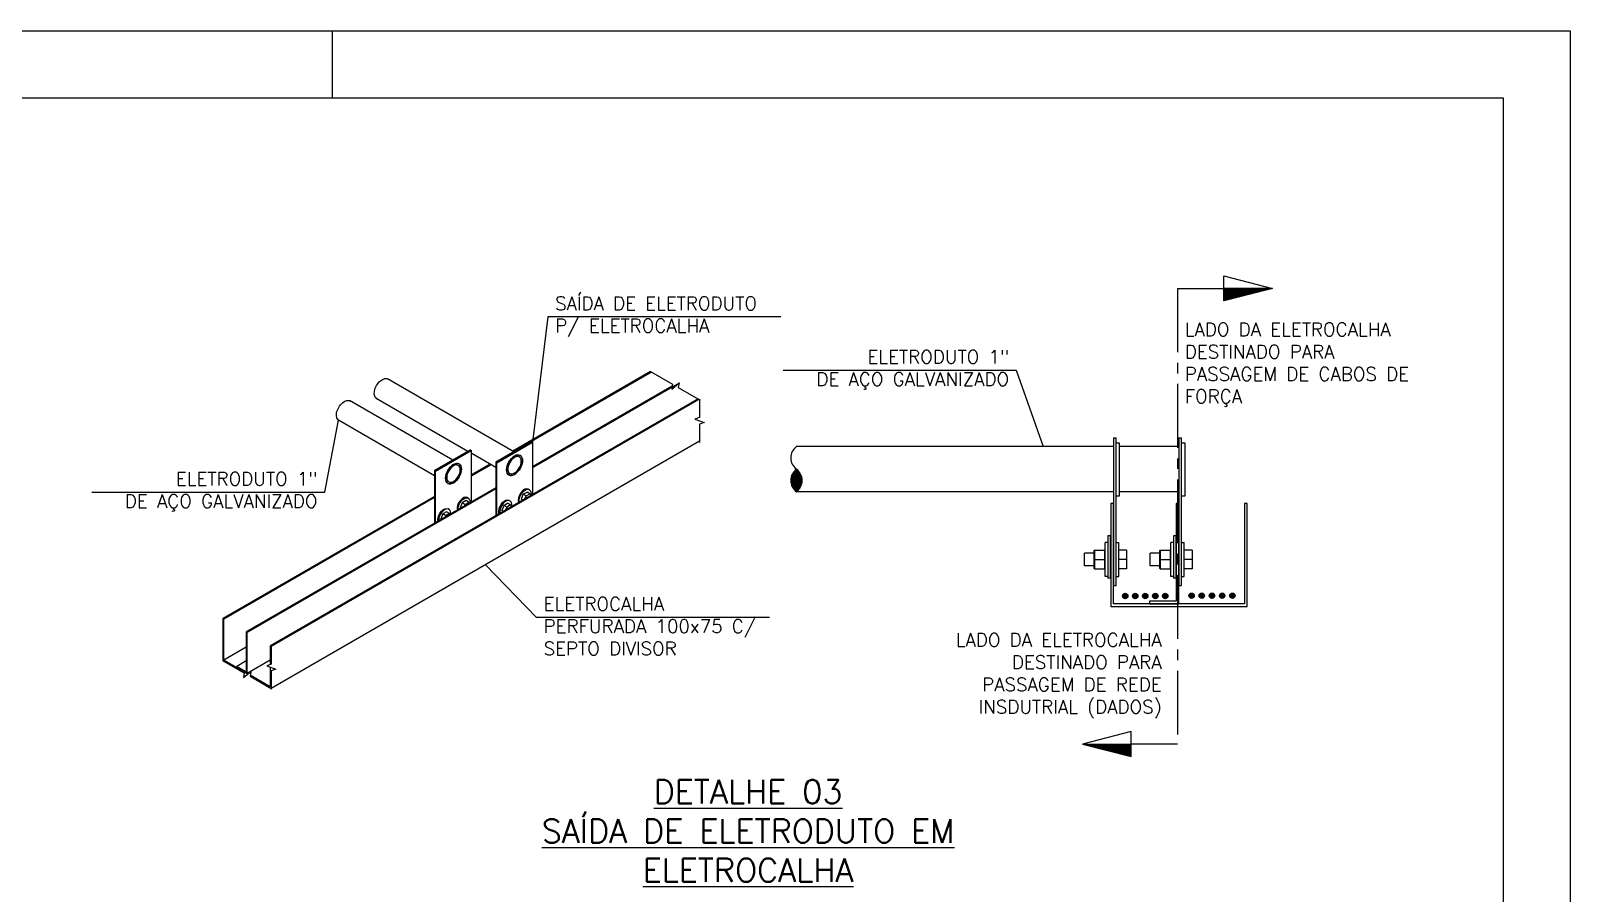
# Model space of a CAD drawing. Header units: millimetres. Extents: x 0 to 8410, y 0 to 5940.
# Drawn here: x 6110 to 8410, y 4651 to 5940 of the extents above; entities that cross this region are included whole.
import ezdxf
from ezdxf.enums import TextEntityAlignment as Align

# ---------------------------------------------------------------- set-up
doc = ezdxf.new("R2010")
doc.units = ezdxf.units.MM
doc.header["$LTSCALE"] = 5
doc.linetypes.add('CENTER2', pattern=[28.575, 19.05, -3.175, 3.175, -3.175])
for name, color, linetype in [('DP_TUBOS', 7, 'Continuous'), ('EC1', 7, 'CENTER2'), ('EHA', 7, 'Continuous'), ('EL2', 7, 'Continuous'), ('EL3', 3, 'Continuous'), ('EL4', 4, 'Continuous'), ('EL5', 5, 'Continuous'), ('ER140', 4, 'Continuous'), ('ER80', 3, 'Continuous'), ('FRL2', 2, 'Continuous'), ('FRL6', 6, 'Continuous'), ('FRL7', 7, 'Continuous'), ('FRR120', 5, 'Continuous'), ('FRR140', 5, 'Continuous'), ('FRR175', 1, 'Continuous'), ('FRR80', 3, 'Continuous')]:
    doc.layers.add(name, color=color, linetype=linetype)
doc.styles.add('R120', font='simplex.shx', dxfattribs={"height": 3})
doc.styles.add('R140', font='simplex.shx', dxfattribs={"height": 3.5})
doc.styles.add('R80', font='simplex.shx', dxfattribs={"height": 2})

# ---------------------------------------------------------------- blocks, each defined once
blk = doc.blocks.new('A1')
at = {"layer": 'FRL2'}
blk.add_line((656, 594), (656, 584), dxfattribs=at)
at = {"layer": 'FRL6', "linetype": 'Continuous'}
for p, q in [((25, 584), (831, 584)), ((831, 584), (831, 10))]:
    blk.add_line(p, q, dxfattribs=at)
at = {"layer": 'FRL7', "linetype": 'Continuous'}
for p, q in [((0, 594), (841, 594)), ((841, 594), (841, 0))]:
    blk.add_line(p, q, dxfattribs=at)
at = {"layer": 'FRR120', "style": 'R120'}
for tag, p in [('FASE_DO_PROJETO', (659, 46.29)), ('ÁREA_E/OU_SUBÁREA', (659, 40.79)), ('TÍTULO_DO_DESENHO', (659, 35.29)), ('SUBTÍTULO_1_DO_DESENHO', (659, 29.79)), ('SUBTÍTULO_2_DO_DESENHO', (659, 24.29))]:
    blk.add_attdef(tag, p, '', height=3, dxfattribs=at)
at = {"layer": 'FRR140', "style": 'R140', "width": 0.91}
for tag, p in [('NÚMERO_DA_CONTRATADA', (687.72, 12.6)), ('NUMERO_VALE', (752.89, 12.6))]:
    blk.add_attdef(tag, p, '', height=3.5, dxfattribs=at)
for tag, p in [('REVISÃO', (823.5, 14.68)), ('ESCALA', (671, 14.35))]:
    blk.add_attdef(tag, text='', height=3.5, dxfattribs=at).set_placement(p, align=Align.MIDDLE)
at = {"layer": 'FRR175', "style": 'R120'}
for tag, p in [('CLASSIFICAÇÃO', (811.83, 67.73)), ('PROJETO', (716.31, 53.59)), ('N_PROJ_SE', (793.5, 53.59)), ('N_CONTRATO', (796.97, 47.3))]:
    blk.add_attdef(tag, text='', height=3, dxfattribs=at).set_placement(p, align=Align.MIDDLE_CENTER)
at = {"layer": 'FRR80', "style": 'R80'}
for p in [(492.61, 76.08), (492.61, 70.38), (492.61, 64.68), (492.61, 58.98), (492.61, 53.28), (492.61, 47.58), (492.61, 41.88), (492.61, 36.18)]:
    blk.add_attdef('DESCRIÇÃO_DA_REVISÃO', p, '', height=2, dxfattribs=at)
for tag, p in [('8A_REV', (476, 77.07)), ('EMIS.', (486, 77.07)), ('PROJ.', (585, 77.07)), ('DES.', (597, 77.07)), ('VER.', (609, 77.07)), ('APR.', (621, 77.07)), ('AUT.', (633.01, 77.07)), ('7A_REV', (476, 71.37)), ('EMIS.', (486, 71.37)), ('PROJ.', (585, 71.37)), ('DES.', (597, 71.37)), ('VER.', (609, 71.37)), ('APR.', (621, 71.37)), ('AUT.', (633.01, 71.37)), ('6A_REV', (476, 65.67)), ('EMIS.', (486, 65.67)), ('PROJ.', (585, 65.67)), ('DES.', (597, 65.67)), ('VER.', (609, 65.67)), ('APR.', (621, 65.67)), ('AUT.', (633.01, 65.67)), ('5A_REV', (476, 59.97)), ('EMIS.', (486, 59.97)), ('PROJ.', (585, 59.97)), ('DES.', (597, 59.97)), ('VER.', (609, 59.97)), ('APR.', (621, 59.97)), ('AUT.', (633.01, 59.97)), ('4A_REV', (476, 54.27)), ('EMIS.', (486, 54.27)), ('PROJ.', (585, 54.27)), ('DES.', (597, 54.27)), ('VER.', (609, 54.27)), ('APR.', (621, 54.27)), ('AUT.', (633.01, 54.27)), ('3A_REV', (476, 48.57)), ('EMIS.', (486, 48.57)), ('PROJ.', (585, 48.57)), ('DES.', (597, 48.57)), ('VER.', (609, 48.57)), ('APR.', (621, 48.57)), ('AUT.', (633.01, 48.57)), ('2A_REV', (476, 42.87)), ('EMIS.', (486, 42.87)), ('PROJ.', (585, 42.87)), ('DES.', (597, 42.87)), ('VER.', (609, 42.87)), ('APR.', (621, 42.87)), ('AUT.', (633.01, 42.87)), ('1a_REV', (476, 37.17)), ('EMIS.', (486, 37.17)), ('PROJ.', (585, 37.17)), ('DES.', (597, 37.17)), ('VER.', (609, 37.17)), ('APR.', (621, 37.17)), ('AUT.', (633.01, 37.17))]:
    blk.add_attdef(tag, text='', height=2, dxfattribs=at).set_placement(p, align=Align.MIDDLE)
at = {"layer": 'FRR80', "style": 'R80', "width": 0.85}
for p in [(648, 77.07), (648, 71.37), (648, 65.67), (648, 59.97), (648, 54.27), (648, 48.57), (648, 42.87), (648, 37.17)]:
    blk.add_attdef('DATA', text='', height=2, dxfattribs=at).set_placement(p, align=Align.MIDDLE)
blk = doc.blocks.new('*U64')
at = {"layer": 'DP_TUBOS'}
for radius in [1.16, 0.856]:
    blk.add_circle((0, 0), radius, dxfattribs=at)
blk = doc.blocks.new('*U65')
at = {"layer": 'DP_TUBOS', "color": 0, "linetype": 'ByBlock', "lineweight": -2, "transparency": 16777216}
blk.add_blockref('*U64', (6359.5, 4573.1), dxfattribs=at)
for p, rotation in [((6361.7, 4574.4), 240), ((6361.7, 4571.8), 120)]:
    blk.add_blockref('*U64', p, dxfattribs=dict(at, rotation=rotation))
blk = doc.blocks.new('*U66')
at = {"layer": 'DP_TUBOS'}
for radius in [1.16, 0.856]:
    blk.add_circle((0, 0), radius, dxfattribs=at)
blk = doc.blocks.new('*U67')
at = {"layer": 'DP_TUBOS', "color": 0, "linetype": 'ByBlock', "lineweight": -2, "transparency": 16777216}
blk.add_blockref('*U66', (6359.5, 4573.1), dxfattribs=at)
for p, rotation in [((6361.7, 4574.4), 240), ((6361.7, 4571.8), 120)]:
    blk.add_blockref('*U66', p, dxfattribs=dict(at, rotation=rotation))
blk = doc.blocks.new('*U68')
at = {"layer": 'DP_TUBOS'}
for radius in [1.16, 0.856]:
    blk.add_circle((0, 0), radius, dxfattribs=at)
blk = doc.blocks.new('*U69')
at = {"layer": 'DP_TUBOS', "color": 0, "linetype": 'ByBlock', "lineweight": -2, "transparency": 16777216}
blk.add_blockref('*U68', (6359.5, 4573.1), dxfattribs=at)
for p, rotation in [((6361.7, 4574.4), 240), ((6361.7, 4571.8), 120)]:
    blk.add_blockref('*U68', p, dxfattribs=dict(at, rotation=rotation))
blk = doc.blocks.new('*U70')
at = {"layer": 'DP_TUBOS'}
for radius in [1.16, 0.856]:
    blk.add_circle((0, 0), radius, dxfattribs=at)
blk = doc.blocks.new('*U71')
at = {"layer": 'DP_TUBOS', "color": 0, "linetype": 'ByBlock', "lineweight": -2, "transparency": 16777216}
blk.add_blockref('*U70', (6359.5, 4573.1), dxfattribs=at)
for p, rotation in [((6361.7, 4574.4), 240), ((6361.7, 4571.8), 120)]:
    blk.add_blockref('*U70', p, dxfattribs=dict(at, rotation=rotation))
blk = doc.blocks.new('*U72')
at = {"layer": 'DP_TUBOS'}
for radius in [1.16, 0.856]:
    blk.add_circle((0, 0), radius, dxfattribs=at)
blk = doc.blocks.new('*U73')
at = {"layer": 'DP_TUBOS', "color": 0, "linetype": 'ByBlock', "lineweight": -2, "transparency": 16777216}
blk.add_blockref('*U72', (6359.5, 4573.1), dxfattribs=at)
for p, rotation in [((6361.7, 4574.4), 240), ((6361.7, 4571.8), 120)]:
    blk.add_blockref('*U72', p, dxfattribs=dict(at, rotation=rotation))

msp = doc.modelspace()

# ---------------------------------------------------------------- hatches: boundary and pattern name
at = {"layer": 'EHA'}
h = msp.add_hatch(dxfattribs=at)
h.set_pattern_fill('ANSI31', color=256, scale=0.4)
h.set_pattern_definition([(45, (1461.0348, 1203.6466), (-0.89802561, 0.89802561), [])])
h.paths.add_polyline_path([(7965.3, 5555), (7892.6, 5555), (7892.6, 5536.2)])
h = msp.add_hatch(dxfattribs=at)
h.set_pattern_fill('ANSI31', color=256, scale=0.4)
h.set_pattern_definition([(45, (-7900.4785, -3327.4391), (-0.89802561, 0.89802561), [])])
h.paths.add_polyline_path([(7253.8, 5284.8, 0.506027), (7253.8, 5251.1, 0.506027)])
h = msp.add_hatch(dxfattribs=at)
h.set_pattern_fill('ANSI31', color=256, scale=0.4)
h.set_pattern_definition([(45, (1322.3807, 522.6055), (-0.89802561, 0.89802561), [])])
h.paths.add_polyline_path([(7753.9, 4855.2), (7753.9, 4874), (7681.2, 4874)])

# ---------------------------------------------------------------- linework, layer by layer
at = {"color": 0, "lineweight": 0, "extrusion": (0.707107, 0.408248, -0.57735)}
for p, q in [((6749.7, 5292.7), (6749, 5293.1)), ((6840.9, 5305.3), (6840.2, 5305.7)), ((6732.8, 5263.5), (6732.2, 5263.9))]:
    msp.add_line(p, q, dxfattribs=at)
for points in [[(7230.6, 5512.5), (6882.4, 5512.5), (6859.2, 5325.3)], [(7234, 5432.6), (7582.2, 5432.6), (7622.4, 5318.5)], [(6200.7, 5250.3), (6548.9, 5250.3), (6569.2, 5358)], [(7213.5, 5063.3), (6865.3, 5063.3), (6788.9, 5141.8)]]:
    msp.add_lwpolyline(points)
at = {"layer": 'DP_TUBOS'}
for p, q in [((7823.3, 5555), (7892.6, 5555)), ((7965.3, 5555), (7892.6, 5555)), ((7681.2, 4874), (7753.9, 4874)), ((7823.3, 4874), (7753.9, 4874))]:
    msp.add_line(p, q, dxfattribs=at)
for points in [[(7965.3, 5555), (7892.6, 5536.2), (7892.6, 5573.8)], [(7681.2, 4874), (7753.9, 4855.2), (7753.9, 4892.7)]]:
    msp.add_lwpolyline(points, close=True, dxfattribs=at)
for centre in [(7742.1, 5096.1), (7742.1, 5094.3), (7743.2, 5097.7), (7743.2, 5092.7), (7743.5, 5096.1), (7743.5, 5094.3), (7745, 5098.3), (7745, 5097), (7745, 5095.2), (7745, 5093.4), (7745, 5092.2), (7746.5, 5096.1), (7746.5, 5094.3), (7746.8, 5097.7), (7746.8, 5092.7), (7747.9, 5096.1), (7747.9, 5094.3), (7757.1, 5096.1), (7757.1, 5094.3), (7758.2, 5097.7), (7758.2, 5092.7), (7758.5, 5096.1), (7758.5, 5094.3), (7760, 5098.3), (7760, 5097), (7760, 5095.2), (7760, 5093.4), (7760, 5092.2), (7761.5, 5096.1), (7761.5, 5094.3), (7761.8, 5097.7), (7761.8, 5092.7), (7762.9, 5096.1), (7762.9, 5094.3), (7772.1, 5096.1), (7772.1, 5094.3), (7773.2, 5097.7), (7773.2, 5092.7), (7773.5, 5096.1), (7773.5, 5094.3), (7775, 5098.3), (7775, 5097), (7775, 5095.2), (7775, 5093.4), (7775, 5092.2), (7776.5, 5096.1), (7776.5, 5094.3), (7776.8, 5097.7), (7776.8, 5092.7), (7777.9, 5096.1), (7777.9, 5094.3), (7787.1, 5096.1), (7787.1, 5094.3), (7788.2, 5097.7), (7788.2, 5092.7), (7788.4, 5096.1), (7788.4, 5094.3), (7790, 5098.3), (7790, 5097), (7790, 5095.2), (7790, 5093.4), (7790, 5092.2), (7791.5, 5096.1), (7791.5, 5094.3), (7791.8, 5097.7), (7791.8, 5092.7), (7792.9, 5096.1), (7792.9, 5094.3), (7802, 5096.1), (7802, 5094.3), (7803.2, 5097.7), (7803.2, 5092.7), (7803.4, 5096.1), (7803.4, 5094.3), (7804.9, 5098.3), (7804.9, 5097), (7804.9, 5095.2), (7804.9, 5093.4), (7804.9, 5092.2), (7806.5, 5096.1), (7806.5, 5094.3), (7806.7, 5097.7), (7806.7, 5092.7), (7807.8, 5096.1), (7807.8, 5094.3)]:
    msp.add_circle(centre, 0.566, dxfattribs=at)
at = {"layer": 'EC1'}
msp.add_line((7823.3, 5555), (7823.3, 4874), dxfattribs=at)
at = {"layer": 'EL2'}
for p, q in [((6842.7, 5239.9), (6845.5, 5247.2)), ((6845.5, 5247.2), (6851.2, 5250.5)), ((6754.3, 5234.6), (6751.4, 5227.2)), ((6760, 5237.9), (6754.3, 5234.6)), ((6816.5, 5230.5), (6813.7, 5223.1)), ((6816.5, 5230.5), (6822.2, 5233.8)), ((6725.3, 5217.9), (6722.5, 5210.5)), ((6731, 5221.2), (6725.3, 5217.9))]:
    msp.add_line(p, q, dxfattribs=at)
at = {"layer": 'EL2', "extrusion": (0.707107, 0.408248, -0.57735)}
for p, q in [((6849.8, 5244.8), (6845.5, 5247.2)), ((6849.8, 5244.8), (6855.5, 5248.1)), ((6855.5, 5248.1), (6851.2, 5250.5)), ((6853.3, 5255), (6854.7, 5254.1)), ((6855.5, 5248.1), (6857.2, 5245.7)), ((6733.1, 5225.6), (6734.5, 5224.7)), ((6752.2, 5226.8), (6751.4, 5227.2)), ((6758.5, 5232.1), (6754.3, 5234.6)), ((6757.7, 5229.9), (6758.5, 5232.1)), ((6758.5, 5232.1), (6764.3, 5235.4)), ((6764.3, 5235.4), (6760, 5237.9)), ((6762.1, 5242.3), (6763.5, 5241.5)), ((6764.3, 5235.4), (6765.1, 5234.2)), ((6815.9, 5221.9), (6813.7, 5223.1)), ((6820.8, 5228.1), (6816.5, 5230.5)), ((6820.8, 5228.1), (6819.1, 5223.7)), ((6826.5, 5231.4), (6820.8, 5228.1)), ((6826.5, 5231.4), (6822.2, 5233.8)), ((6824.3, 5238.2), (6825.7, 5237.4)), ((6828.2, 5229), (6826.5, 5231.4)), ((6844.9, 5238.6), (6842.7, 5239.9)), ((6848.1, 5240.5), (6849.8, 5244.8)), ((6723.2, 5210), (6722.5, 5210.5)), ((6729.5, 5215.4), (6725.3, 5217.9)), ((6729.5, 5215.4), (6728.7, 5213.2)), ((6735.3, 5218.7), (6729.5, 5215.4)), ((6735.3, 5218.7), (6731, 5221.2)), ((6736.1, 5217.5), (6735.3, 5218.7))]:
    msp.add_line(p, q, dxfattribs=at)
at = {"layer": 'EL2', "extrusion": (4.42262e-16, 0, -1)}
for p, q in [((7723.2, 5185.1), (7719.2, 5185.1)), ((7719.2, 5185.1), (7719.2, 5121.7)), ((7723.2, 5121.7), (7723.2, 5185.1)), ((7821.2, 5185.1), (7817.2, 5185.1)), ((7817.2, 5185.1), (7817.2, 5121.7)), ((7821.2, 5121.7), (7821.2, 5185.1)), ((7684.4, 5140.2), (7684.4, 5159.3)), ((7698.6, 5159.3), (7684.4, 5159.3)), ((7698.6, 5163.2), (7699.2, 5163.8)), ((7698.6, 5149.8), (7698.6, 5163.2)), ((7699.2, 5163.8), (7699.2, 5149.8)), ((7699.2, 5163.8), (7714.6, 5163.8)), ((7714.6, 5149.8), (7714.6, 5163.8)), ((7715.2, 5163.2), (7714.6, 5163.8)), ((7715.2, 5149.8), (7715.2, 5175.1)), ((7719.2, 5175.1), (7715.2, 5175.1)), ((7723.3, 5159.3), (7723.2, 5159.3)), ((7727.3, 5159.3), (7727.3, 5159.3)), ((7731.3, 5175.1), (7735.3, 5175.1)), ((7735.3, 5149.8), (7735.3, 5175.1)), ((7747.2, 5163.8), (7735.3, 5163.8)), ((7747.2, 5163.8), (7747.2, 5149.8)), ((7782.4, 5140.2), (7782.4, 5159.3)), ((7796.6, 5159.3), (7782.4, 5159.3)), ((7796.6, 5163.2), (7797.2, 5163.8)), ((7796.6, 5149.8), (7796.6, 5163.2)), ((7797.2, 5163.8), (7797.2, 5149.8)), ((7797.2, 5163.8), (7812.6, 5163.8)), ((7812.6, 5149.8), (7812.6, 5163.8)), ((7813.2, 5163.2), (7812.6, 5163.8)), ((7813.2, 5149.8), (7813.2, 5175.1)), ((7817.2, 5175.1), (7813.2, 5175.1)), ((7821.3, 5159.3), (7821.2, 5159.3)), ((7825.3, 5159.3), (7825.3, 5159.3)), ((7829.3, 5175.1), (7833.3, 5175.1)), ((7833.3, 5149.8), (7833.3, 5175.1)), ((7845.2, 5163.8), (7833.3, 5163.8)), ((7845.2, 5163.8), (7845.2, 5149.8)), ((7698.6, 5140.2), (7684.4, 5140.2)), ((7698.6, 5136.4), (7698.6, 5149.8)), ((7698.6, 5149.8), (7699.2, 5149.8)), ((7698.6, 5136.4), (7699.2, 5135.8)), ((7699.2, 5149.8), (7699.2, 5135.8)), ((7699.2, 5149.8), (7714.6, 5149.8)), ((7699.2, 5135.8), (7714.6, 5135.8)), ((7715.2, 5149.8), (7714.6, 5149.8)), ((7714.6, 5135.8), (7714.6, 5149.8)), ((7715.2, 5136.4), (7714.6, 5135.8)), ((7715.2, 5124.5), (7715.2, 5149.8)), ((7723.3, 5140.2), (7723.2, 5140.2)), ((7727.3, 5140.2), (7727.3, 5140.2)), ((7735.3, 5124.5), (7735.3, 5149.8)), ((7747.2, 5149.8), (7735.3, 5149.8)), ((7747.2, 5135.8), (7735.3, 5135.8)), ((7747.2, 5149.8), (7747.2, 5135.8)), ((7796.6, 5140.2), (7782.4, 5140.2)), ((7796.6, 5136.4), (7796.6, 5149.8)), ((7796.6, 5149.8), (7797.2, 5149.8)), ((7796.6, 5136.4), (7797.2, 5135.8)), ((7797.2, 5149.8), (7797.2, 5135.8)), ((7797.2, 5149.8), (7812.6, 5149.8)), ((7797.2, 5135.8), (7812.6, 5135.8)), ((7813.2, 5149.8), (7812.6, 5149.8)), ((7812.6, 5135.8), (7812.6, 5149.8)), ((7813.2, 5136.4), (7812.6, 5135.8)), ((7813.2, 5124.5), (7813.2, 5149.8)), ((7821.3, 5140.2), (7821.2, 5140.2)), ((7825.3, 5140.2), (7825.3, 5140.2)), ((7833.3, 5124.5), (7833.3, 5149.8)), ((7845.2, 5149.8), (7833.3, 5149.8)), ((7845.2, 5135.8), (7833.3, 5135.8)), ((7845.2, 5149.8), (7845.2, 5135.8)), ((7719.2, 5124.5), (7715.2, 5124.5)), ((7723.2, 5121.7), (7719.2, 5121.7)), ((7731.3, 5124.5), (7735.3, 5124.5)), ((7817.2, 5124.5), (7813.2, 5124.5)), ((7821.2, 5121.7), (7817.2, 5121.7)), ((7829.3, 5124.5), (7833.3, 5124.5))]:
    msp.add_line(p, q, dxfattribs=at)
at = {"layer": 'EL2'}
for centre, major_axis, start_param, end_param in [((6847, 5244), (6.3, 11), 0, 2.771994), ((6728.2, 5213.8), (6.3, 11), -0.873227, 2.356194), ((6755.7, 5231.3), (6.3, 11), 0, 2.604559), ((6819.4, 5226.4), (6.3, 11), -1.01912, 2.356194), ((6728.2, 5213.8), (-6.3, -11), -0.785398, -0.69757), ((6819.4, 5226.4), (-6.3, -11), -0.785398, -0.537034)]:
    msp.add_ellipse(centre, major_axis=major_axis, ratio=0.57735, start_param=start_param, end_param=end_param, dxfattribs=at)
at = {"layer": 'EL2', "extrusion": (3.14741e-17, 1.37781e-16, -1)}
msp.add_ellipse((6848.4, 5243.2), major_axis=(6.3, 11), ratio=0.57735, start_param=-2.604559, end_param=0.785398, dxfattribs=at)
at = {"layer": 'EL2', "extrusion": (-9.16287e-18, 2.89441e-16, -1)}
msp.add_ellipse((6848.4, 5243.2), major_axis=(-6.3, -11), ratio=0.57735, start_param=-2.356194, end_param=-2.122473, dxfattribs=at)
at = {"layer": 'EL2', "extrusion": (4.26297e-17, 3.23637e-16, -1)}
msp.add_ellipse((6726.8, 5214.6), major_axis=(6.3, 11), ratio=0.57735, start_param=-2.356194, end_param=0, dxfattribs=at)
at = {"layer": 'EL2', "extrusion": (1.51659e-16, 6.83926e-17, -1)}
msp.add_ellipse((6757.2, 5230.5), major_axis=(6.3, 11), ratio=0.57735, start_param=-2.444023, end_param=0.785398, dxfattribs=at)
at = {"layer": 'EL2', "extrusion": (1.62815e-16, 2.54248e-16, -1)}
msp.add_ellipse((6757.2, 5230.5), major_axis=(-6.3, -11), ratio=0.57735, start_param=-2.356194, end_param=-2.268366, dxfattribs=at)
at = {"layer": 'EL2', "extrusion": (-9.61481e-17, 8.32667e-17, -1)}
msp.add_ellipse((6818, 5227.3), major_axis=(6.3, 11), ratio=0.57735, start_param=-2.356194, end_param=0, dxfattribs=at)
at = {"layer": 'EL2', "extrusion": (-4.43555e-17, 1.17463e-16, -1)}
msp.add_ellipse((6818, 5227.3), major_axis=(-6.3, -11), ratio=0.57735, start_param=0.369599, end_param=0.785398, dxfattribs=at)
at = {"layer": 'EL2', "extrusion": (8.32667e-17, 1.71978e-16, -1)}
msp.add_ellipse((6726.8, 5214.6), major_axis=(6.3, 11), ratio=0.57735, start_param=-2.604559, end_param=-2.356194, dxfattribs=at)
at = {"layer": 'EL3', "extrusion": (0.707107, 0.408248, -0.57735)}
for p, q in [((6857.7, 5326.2), (6804.4, 5295.3)), ((6805.8, 5294.5), (6859.2, 5325.3)), ((6857.7, 5326.2), (6859.2, 5325.3)), ((6859.2, 5325.3), (6859.2, 5246.9)), ((6766.5, 5313.5), (6713.1, 5282.7)), ((6714.6, 5281.9), (6767.9, 5312.7)), ((6766.5, 5313.5), (6767.9, 5312.7)), ((6767.9, 5312.7), (6767.9, 5235.8)), ((6804.4, 5295.3), (6805.8, 5294.5)), ((6804.4, 5295.3), (6804.4, 5215.2)), ((6805.8, 5216), (6805.8, 5294.5)), ((6713.1, 5282.7), (6714.6, 5281.9)), ((6713.1, 5282.7), (6713.1, 5204.2)), ((6714.6, 5205), (6714.6, 5281.9))]:
    msp.add_line(p, q, dxfattribs=at)
at = {"layer": 'EL3', "extrusion": (4.42262e-16, 0, -1)}
for p, q in [((7727.3, 5331.8), (7731.3, 5331.8)), ((7727.3, 5331.8), (7727.3, 5110.8)), ((7731.3, 5110.8), (7731.3, 5331.8)), ((7825.3, 5331.8), (7829.3, 5331.8)), ((7825.3, 5331.8), (7825.3, 5110.8)), ((7829.3, 5110.8), (7829.3, 5331.8)), ((7727.3, 5110.8), (7731.3, 5110.8)), ((7825.3, 5110.8), (7829.3, 5110.8))]:
    msp.add_line(p, q, dxfattribs=at)
at = {"layer": 'EL3'}
for centre, radius in [((7745, 5095.2), 4.05), ((7745, 5095.2), 3.82), ((7760, 5095.2), 4.05), ((7760, 5095.2), 3.82), ((7775, 5095.2), 4.05), ((7775, 5095.2), 3.82), ((7790, 5095.2), 4.05), ((7790, 5095.2), 3.82), ((7804.9, 5095.2), 4.05), ((7804.9, 5095.2), 3.82), ((7844.2, 5095.7), 3.97), ((7844.2, 5095.7), 3.39), ((7859.4, 5095.7), 3.97), ((7859.4, 5095.7), 3.39), ((7874.7, 5095.7), 3.97), ((7874.7, 5095.7), 3.39), ((7889.9, 5095.7), 3.97), ((7889.9, 5095.7), 3.39), ((7905.2, 5095.7), 3.97), ((7905.2, 5095.7), 3.39)]:
    msp.add_circle(centre, radius, dxfattribs=at)
at = {"layer": 'EL4', "extrusion": (0.707107, 0.408248, -0.57735)}
for p, q in [((7035.9, 5430.6), (6830, 5311.7)), ((7037.4, 5429.8), (6857.8, 5326.1)), ((7078.4, 5413.4), (6859.2, 5286.9)), ((7068.1, 5409.1), (6859.2, 5288.5)), ((7106.7, 5389.8), (6467.5, 5020.8)), ((7108.1, 5388.9), (6468.9, 5019.9)), ((7108.9, 5326.6), (6468.9, 4957.1)), ((6796.3, 5292.2), (6767.9, 5275.9)), ((6797.7, 5291.4), (6767.9, 5274.2)), ((6804.4, 5256.9), (6431.5, 5041.6)), ((6804.4, 5255.2), (6432.9, 5040.8)), ((6713.1, 5244.2), (6396.8, 5061.6)), ((6713.1, 5242.6), (6398.2, 5060.8)), ((6396.8, 5061.6), (6396.8, 4998.7)), ((6398.2, 5060.8), (6396.8, 5061.6)), ((6398.2, 4999.5), (6398.2, 5060.8)), ((6431.5, 5041.6), (6431.5, 4982)), ((6432.9, 5040.8), (6431.5, 5041.6)), ((6432.9, 4979.5), (6432.9, 5040.8)), ((6431.5, 5018.7), (6398.2, 4999.5)), ((6467.5, 5020.8), (6467.5, 4993)), ((6468.9, 5019.9), (6467.5, 5020.8)), ((6468.9, 4993.5), (6468.9, 5019.9)), ((6396.8, 4998.7), (6428.5, 4980.4)), ((6434, 4978.9), (6398.2, 4999.5)), ((6431.5, 4998.3), (6417.3, 4990.1)), ((6467.5, 4999.5), (6432.9, 4979.5)), ((6417.3, 4990.1), (6417.3, 4988.5)), ((6431.5, 4982), (6417.3, 4990.1)), ((6417.3, 4988.5), (6432.9, 4979.5)), ((6437.2, 4975.4), (6468.9, 4957.1)), ((6467.5, 4959.5), (6437.5, 4976.9)), ((6467.5, 4989), (6467.5, 4959.5)), ((6468.9, 4957.1), (6468.9, 4983.5))]:
    msp.add_line(p, q, dxfattribs=at)
at = {"layer": 'EL4', "extrusion": (4.42262e-16, 0, -1)}
for p, q in [((7723.3, 5233.5), (7723.3, 5079.5)), ((7727.3, 5233.5), (7723.3, 5233.5)), ((7727.3, 5083.5), (7727.3, 5233.5)), ((7821.3, 5233.5), (7821.3, 5087.5)), ((7825.3, 5233.5), (7821.3, 5233.5)), ((7825.3, 5083.5), (7825.3, 5233.5)), ((7923.3, 5233.5), (7923.3, 5083.5)), ((7927.3, 5233.5), (7923.3, 5233.5)), ((7927.3, 5079.5), (7927.3, 5233.5)), ((7781.3, 5087.5), (7781.3, 5083.5)), ((7821.3, 5087.5), (7781.3, 5087.5)), ((7723.3, 5079.5), (7927.3, 5079.5)), ((7923.3, 5083.5), (7727.3, 5083.5)), ((7781.3, 5083.5), (7825.3, 5083.5))]:
    msp.add_line(p, q, dxfattribs=at)
at = {"layer": 'EL4'}
for points in [[(7035.9, 5430.6), (7068.5, 5411.8), (7067.3, 5404.6), (7078.5, 5414), (7077.2, 5406.8), (7109.8, 5387.9)], [(7108.9, 5389.4), (7108.9, 5362), (7102.1, 5359.5), (7115.8, 5354.5), (7108.9, 5352), (7108.9, 5324.6)], [(6468.9, 5020.9), (6468.9, 4993.5), (6462.1, 4991), (6475.8, 4986), (6468.9, 4983.5), (6468.9, 4956.1)], [(6395.9, 4999.2), (6428.5, 4980.4), (6427.3, 4973.2), (6438.5, 4982.6), (6437.2, 4975.4), (6469.8, 4956.6)]]:
    msp.add_lwpolyline(points, dxfattribs=at)
at = {"layer": 'EL5', "extrusion": (0.707107, 0.408248, -0.57735)}
for p, q in [((6831.3, 5310.9), (6642.6, 5419.8)), ((6740.1, 5298.2), (6586, 5387.2)), ((6762.9, 5311.4), (6625.7, 5390.6)), ((6713.1, 5274.9), (6569.2, 5358)), ((6804.4, 5287.5), (6767.9, 5308.5)), ((6824, 5276.1), (6823.4, 5276.5))]:
    msp.add_line(p, q, dxfattribs=at)
at = {"layer": 'EL5', "extrusion": (4.42262e-16, 0, -1)}
for p, q in [((7727.3, 5318.5), (7253.8, 5318.5)), ((7825.3, 5318.5), (7735.9, 5318.5)), ((7727.3, 5251.1), (7253.8, 5251.1)), ((7825.3, 5251.1), (7735.9, 5251.1))]:
    msp.add_line(p, q, dxfattribs=at)
at = {"layer": 'EL5'}
for points in [[(7731.3, 5324), (7735.9, 5324), (7735.9, 5244.6), (7731.3, 5244.6)], [(7829.3, 5324), (7833.9, 5324), (7833.9, 5244.6), (7829.3, 5244.6)]]:
    msp.add_lwpolyline(points, close=True, dxfattribs=at)
for centre, start, end in [((7266.2, 5301.6), 126.3187, 233.6813), ((7266.2, 5267.9), 126.3187, 233.6813), ((7241.4, 5267.9), 306.3187, 53.6813)]:
    msp.add_arc(centre, 20.9, start, end, dxfattribs=at)
at = {"layer": 'EL5', "extrusion": (1.75696e-16, 5.45148e-17, -1)}
msp.add_ellipse((6634.8, 5404.9), major_axis=(-8.4, -14.6), ratio=0.57735, start_param=-0.076942, end_param=3.218535, dxfattribs=at)
at = {"layer": 'EL5', "extrusion": (-1.12748e-16, 2.21048e-16, -1)}
msp.add_ellipse((6578.2, 5372.2), major_axis=(-8.4, -14.6), ratio=0.57735, start_param=-0.076942, end_param=3.218535, dxfattribs=at)
at = {"layer": 'EL5', "extrusion": (8.69853e-17, 2.3393e-16, -1)}
for centre in [(6741.3, 5278.1), (6832.5, 5290.7)]:
    msp.add_ellipse(centre, major_axis=(8.4, 14.6), ratio=0.57735, start_param=-3.926991, end_param=2.356194, dxfattribs=at)
at = {"layer": 'EL5'}
for centre in [(6741.3, 5278.1), (6832.5, 5290.7)]:
    msp.add_ellipse(centre, major_axis=(-8.4, -14.6), ratio=0.57735, start_param=-5.497787, end_param=0.785398, dxfattribs=at)
at = {"layer": 'EL5', "extrusion": (1.07304e-16, 1.581e-16, -1)}
msp.add_ellipse((6741.3, 5278.1), major_axis=(7.1, 12.3), ratio=0.57735, start_param=-3.926991, end_param=2.356194, dxfattribs=at)
at = {"layer": 'EL5', "extrusion": (6.29482e-17, 2.47807e-16, -1)}
msp.add_ellipse((6832.5, 5290.7), major_axis=(7.1, 12.3), ratio=0.57735, start_param=-3.926991, end_param=2.356194, dxfattribs=at)

# ---------------------------------------------------------------- block references
at = {"xscale": 10, "yscale": 10, "zscale": 10}
msp.add_blockref('A1', (0, 0), dxfattribs=at)
at = {"layer": 'DP_TUBOS'}
for name, p in [('*U65', (1483.2, 522.6)), ('*U67', (1498.5, 522.6)), ('*U69', (1513.7, 522.6)), ('*U71', (1529, 522.6)), ('*U73', (1544.2, 522.6))]:
    msp.add_blockref(name, p, dxfattribs=at)

# ---------------------------------------------------------------- texts
at = {"layer": 'ER140', "style": 'R80'}
for s, p in [('%%UDETALHE 03', (7181.5, 4802.8)), ('%%USAÍDA DE ELETRODUTO EM', (7181.5, 4744)), ('%%UELETROCALHA', (7181.5, 4685.4))]:
    msp.add_text(s, height=35, dxfattribs=at).set_placement(p, align=Align.MIDDLE_CENTER)
at = {"layer": 'ER80', "char_height": 20, "width": 370.682, "style": 'R80'}
for s, insert, attachment_point in [('SAÍDA DE ELETRODUTO\\PP/ ELETROCALHA ', (6893.1, 5542.6), 1), ('LADO DA ELETROCALHA \\PDESTINADO PARA PASSAGEM DE CABOS DE FORÇA', (7834, 5503.7), 1), ('ELETRODUTO 1"\\PDE AÇO GALVANIZADO', (7571.5, 5462.7), 3), ('ELETRODUTO 1"\\PDE AÇO GALVANIZADO', (6538.1, 5280.4), 3), ('ELETROCALHA PERFURADA 100x75 C/ SEPTO DIVISOR', (6876, 5093.4), 1), ('LADO DA ELETROCALHA \\PDESTINADO PARA PASSAGEM DE REDE INSDUTRIAL (DADOS)', (7799.5, 5039.6), 3)]:
    msp.add_mtext(s, dxfattribs=dict(at, insert=insert, attachment_point=attachment_point))

doc.saveas('drawing.dxf')
